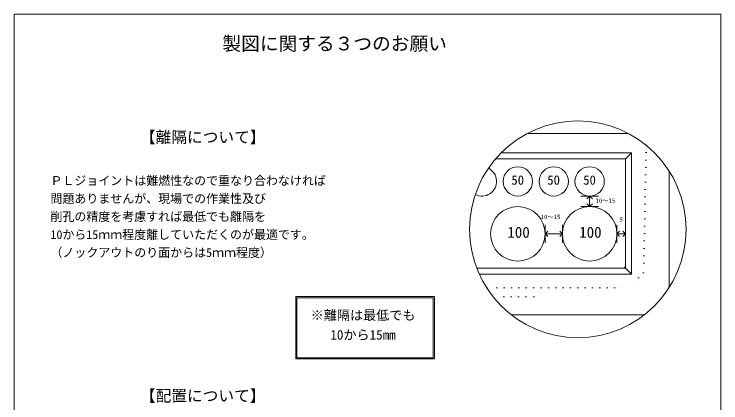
# Model space of a CAD drawing. Units: millimetres, scale not verified. Extents: x -4890 to 18490, y -2296 to 2296.
# Drawn here: x -4890 to -1830, y 614 to 2296 of the extents above; entities that cross this region are included whole.
import ezdxf
from ezdxf.enums import TextEntityAlignment as Align

# ---------------------------------------------------------------- set-up
doc = ezdxf.new("R2010")
doc.units = ezdxf.units.MM
doc.header["$LTSCALE"] = 10
doc.linetypes.add('DASHED1', pattern=[1.8, 1.2, -0.6])
doc.linetypes.add('USER5', pattern=[3.185, 0.01, -3.175])
for name, color, linetype, lineweight in [('0-2_waku', 7, 'Continuous', 18), ('0-3_gaikei', 7, 'Continuous', 18), ('0-4_kakure', 7, 'DASHED1', 5), ('0-5_sunpou', 7, 'Continuous', 5), ('0-7_hole', 7, 'Continuous', 18), ('0-8_uchigawa', 6, 'Continuous', 18), ('0-D_文字１', 7, 'Continuous', 18)]:
    doc.layers.add(name, color=color, linetype=linetype, lineweight=lineweight)
doc.styles.add('ＭＳ ゴシック', font='')
doc.styles.get('ＭＳ ゴシック').set_extended_font_data('MS Gothic')

# ---------------------------------------------------------------- blocks, each defined once
blk = doc.blocks.new('_Open90_54')
at = {"layer": '0-5_sunpou'}
blk.add_line((0, 0), (-1, 0), dxfattribs=at)
blk.add_lwpolyline([(-0.5, 0.5), (0, 0), (-0.5, -0.5)], dxfattribs=at)

msp = doc.modelspace()

# ---------------------------------------------------------------- linework, layer by layer
at = {"layer": '0-2_waku'}
for p, q in [((-4890, 2295.96), (-1830, 2295.96)), ((-4890, 2295.96), (-1830, 2295.96)), ((-4890, 2295.96), (-4890, -1979.04)), ((-1830, 2295.96), (-1830, -1979.04))]:
    msp.add_line(p, q, dxfattribs=at)
at = {"layer": '0-3_gaikei'}
for p, q in [((-2230.13, 1779.68), (-2668.26, 1779.68)), ((-2053.92, 1112.94), (-2053.92, 1617.31)), ((-2737.81, 995.6), (-2160.59, 995.6))]:
    msp.add_line(p, q, dxfattribs=at)
at = {"layer": '0-4_kakure', "linetype": 'USER5', "lineweight": 18}
for p, q in [((-2844.03, 1112.24), (-2799.83, 1112.24)), ((-2799.83, 1112.24), (-2229.59, 1112.24)), ((-2799.83, 1112.24), (-2229.59, 1112.24)), ((-2770.09, 1073.36), (-2773.23, 1026.23)), ((-2770.09, 1073.36), (-2666.41, 1073.36))]:
    msp.add_line(p, q, dxfattribs=at)
for points in [[(-2152.93, 1728.54), (-2164.79, 1177.04), (-2229.59, 1112.24)], [(-2770.09, 1073.36), (-2640.49, 1073.36), (-2601.61, 1112.24)]]:
    msp.add_lwpolyline(points, dxfattribs=at)
at = {"layer": '0-5_sunpou', "color": 150, "lineweight": 18}
for p, q in [((-2436.95, 1508.81), (-2359.19, 1508.81)), ((-2436.95, 1463.45), (-2359.19, 1463.45)), ((-2591.17, 1384.4), (-2591.17, 1306.64)), ((-2516, 1384.4), (-2516, 1306.64)), ((-2280.02, 1384.4), (-2280.02, 1306.64)), ((-2242.55, 1384.4), (-2242.55, 1306.64)), ((-2591.17, 1345.52), (-2516, 1345.52)), ((-2280.02, 1345.52), (-2242.55, 1345.52)), ((-2242.55, 1203.87), (-2249.71, 1196.48))]:
    msp.add_line(p, q, dxfattribs=at)
msp.add_circle((-2449.2, 1365.12), 468.88, dxfattribs=at)
at = {"layer": '0-7_hole'}
for centre, radius in [((-2709.11, 1572.32), 63.5), ((-2553.59, 1572.32), 63.5), ((-2398.07, 1572.32), 63.5), ((-2709.11, 1345.52), 117.94), ((-2398.07, 1345.52), 117.94)]:
    msp.add_circle(centre, radius, dxfattribs=at)
msp.add_arc((-2864.63, 1572.32), 63.5, 243.19936, 63.78529, dxfattribs=at)
at = {"layer": '0-8_uchigawa'}
for p, q in [((-2781.97, 1695.44), (-2216.63, 1695.44)), ((-2216.63, 1170.56), (-2216.63, 1695.44)), ((-2805.83, 1669.52), (-2799.83, 1669.52)), ((-2242.55, 1196.48), (-2242.55, 1669.52)), ((-2886.7, 1196.48), (-2799.83, 1196.48)), ((-2799.83, 1196.48), (-2242.55, 1196.48)), ((-2216.63, 1170.56), (-2242.55, 1196.48)), ((-2875.8, 1170.56), (-2799.83, 1170.56)), ((-2799.83, 1170.56), (-2216.63, 1170.56)), ((-3670.47, 1074.22), (-3070.47, 1074.22)), ((-3670.47, 804.22), (-3670.47, 1074.22)), ((-3070.47, 804.22), (-3070.47, 1074.22)), ((-3665.47, 1069.22), (-3075.47, 1069.22)), ((-3665.47, 809.22), (-3665.47, 1069.22)), ((-3075.47, 809.22), (-3075.47, 1069.22)), ((-3670.47, 804.22), (-3070.47, 804.22)), ((-3665.47, 809.22), (-3075.47, 809.22))]:
    msp.add_line(p, q, dxfattribs=at)
msp.add_lwpolyline([(-2799.83, 1669.52), (-2242.55, 1669.52), (-2216.63, 1695.44)], dxfattribs=at)

# ---------------------------------------------------------------- block references
at = {"layer": '0-5_sunpou', "xscale": 23.328, "yscale": 23.328}
for p, rotation in [((-2398.07, 1508.81), 90), ((-2398.07, 1463.45), 270), ((-2591.17, 1345.52), 180), ((-2280.02, 1345.52), 180)]:
    msp.add_blockref('_Open90_54', p, dxfattribs=dict(at, rotation=rotation))
for p in [(-2516, 1345.52), (-2242.55, 1345.52)]:
    msp.add_blockref('_Open90_54', p, dxfattribs=at)

# ---------------------------------------------------------------- texts
at = {"layer": '0-D_文字１', "style": 'ＭＳ ゴシック'}
for s, height, p in [('製図に関する３つのお願い', 59.38, (-3988.06, 2121.17)), ('【離隔について】', 49.88, (-4345.66, 1724.07)), ('ＰＬジョイントは難燃性なので重なり合わなければ', 38.01, (-4732.78, 1544.95)), ('50', 40.38, (-2737.09, 1545.95)), ('50', 40.38, (-2581.57, 1545.95)), ('50', 40.38, (-2426.05, 1545.95)), ('問題ありませんが、現場での作業性及び', 38.01, (-4732.78, 1467.19)), ('10～15', 19, (-2373.01, 1474.13)), ('削孔の精度を考慮すれば最低でも離隔を', 38.01, (-4732.78, 1389.43)), ('10～15', 19, (-2610.54, 1403.63)), ('5', 19, (-2268.86, 1392.6)), ('10から15ｍｍ程度離していただくのが最適です。', 38.01, (-4732.78, 1311.67)), ('100', 47.51, (-2754.39, 1314.18)), ('100', 47.51, (-2443.35, 1314.18)), ('（ノックアウトのり面からは5ｍｍ程度）', 38.01, (-4732.78, 1233.91)), ('※離隔は最低でも', 41.57, (-3605.85, 960.42)), ('\u3000 10から15mm', 41.57, (-3605.85, 875.37)), ('【配置について】', 49.88, (-4345.66, 605.22))]:
    msp.add_text(s, height=height, dxfattribs=at).set_placement(p, align=Align.BOTTOM_LEFT)

doc.saveas('drawing.dxf')
